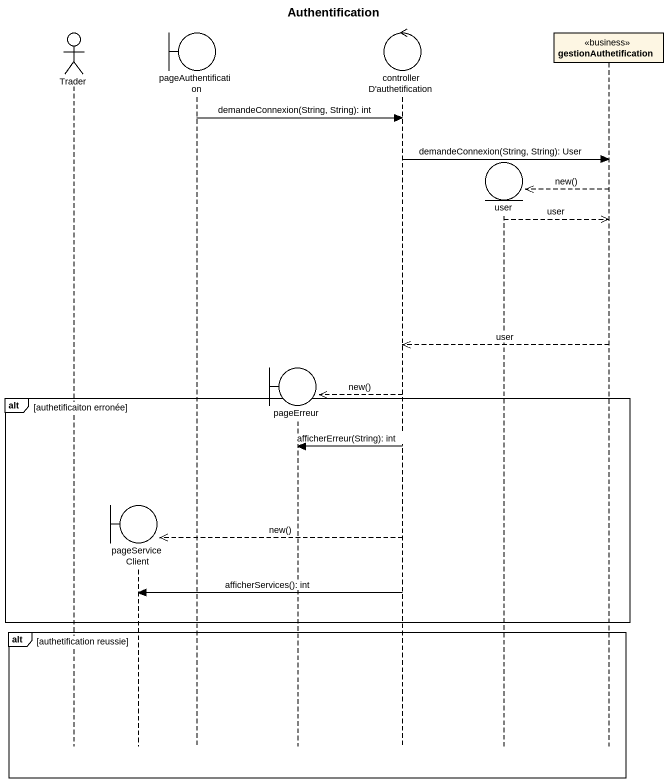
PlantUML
@startuml
title Authentification
hide footbox
actor Trader
boundary pageServiceClient
boundary pageAuthentification
boundary pageErreur
control "controllerD'authetification" as controllerD_authetification
entity user
participant gestionAuthetification <<business>>

pageAuthentification -> controllerD_authetification : demandeConnexion(String, String): int
controllerD_authetification -> gestionAuthetification : demandeConnexion(String, String): User
gestionAuthetification -->> user ** : new()
user -->> gestionAuthetification : user
gestionAuthetification -->> controllerD_authetification : user
controllerD_authetification -->> pageErreur ** : new()
alt authetificaiton erronée
  controllerD_authetification -> pageErreur : afficherErreur(String): int
  controllerD_authetification -->> pageServiceClient ** : new()
  controllerD_authetification -> pageServiceClient : afficherServices(): int
end
alt authetification reussie
end
@enduml
